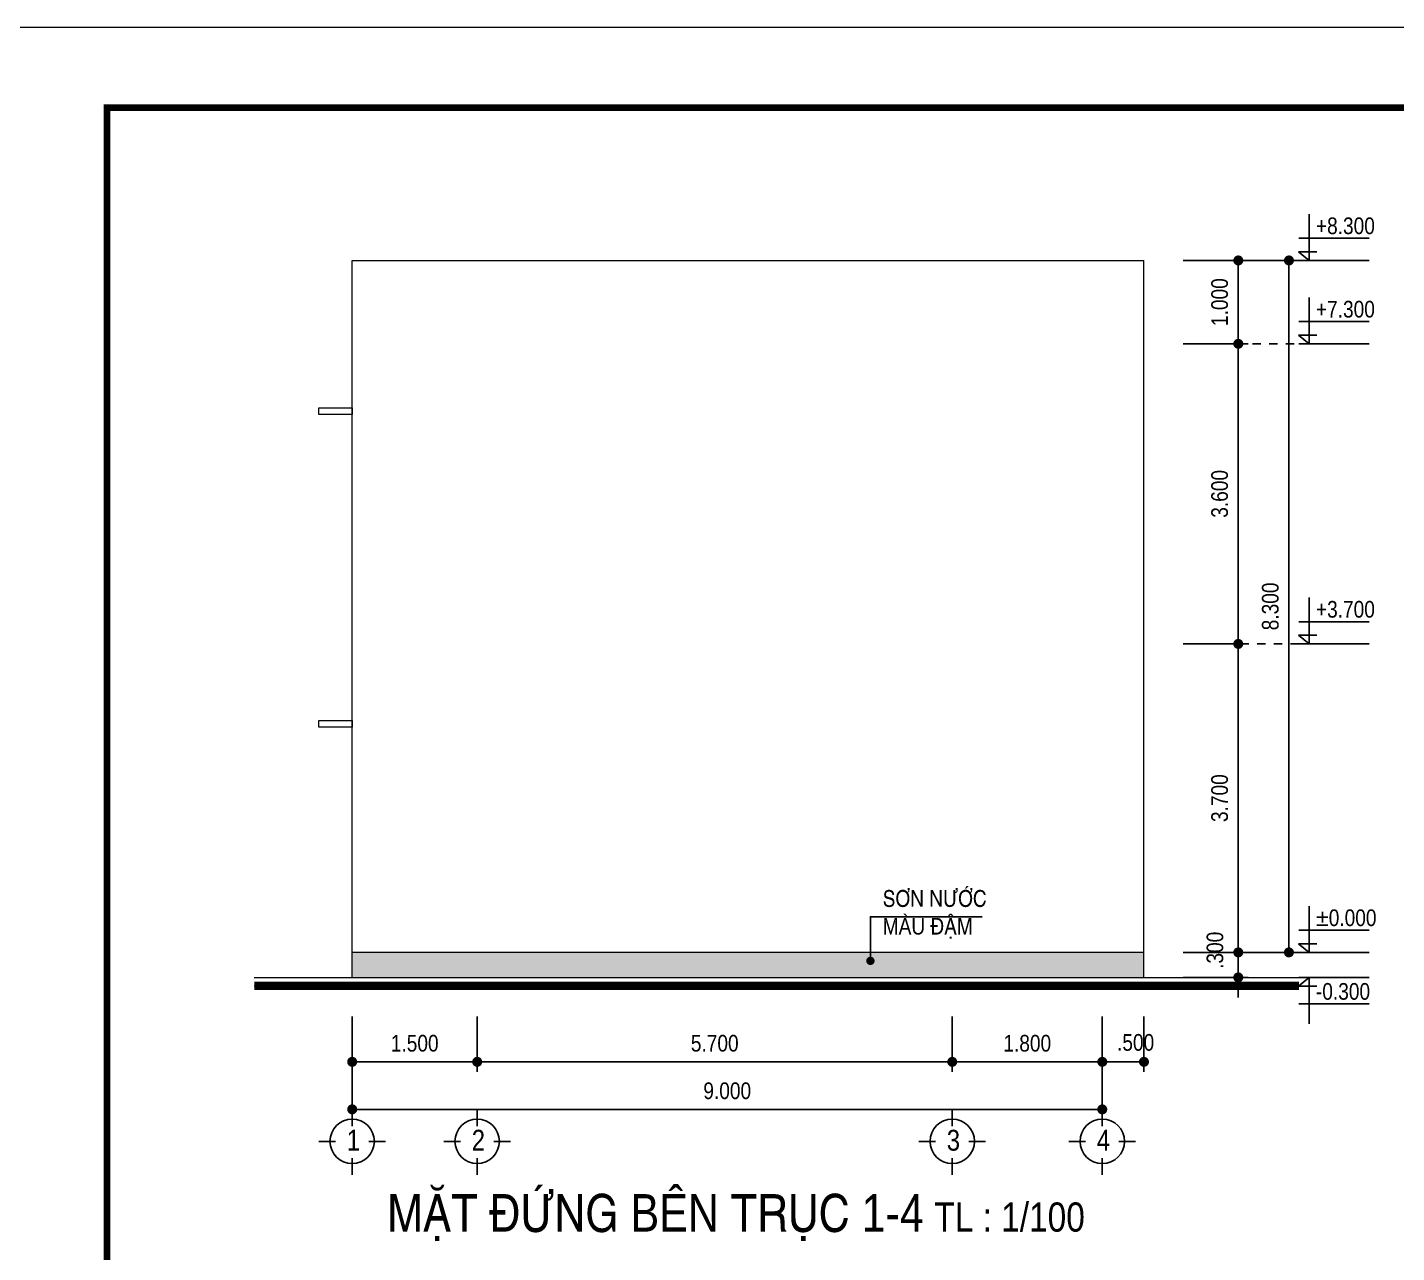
# Model space of a CAD drawing. Header units: millimetres. Extents: x 100 to 288, y -65 to 177.
# Drawn here: x 246.59 to 263.02, y 132.45 to 147.15 of the extents above; entities that cross this region are included whole.
import ezdxf

# ---------------------------------------------------------------- set-up
doc = ezdxf.new("R2010")
doc.units = ezdxf.units.MM
doc.header["$LTSCALE"] = 0.3
doc.header["$MEASUREMENT"] = 0
doc.header["$PDMODE"] = 2
doc.linetypes.add('ACAD_ISO03W100', pattern=[30, 12, -18])
doc.layers.get('0').update_dxf_attribs({"linetype": 'CONTINUOUS', "lineweight": 13})
doc.layers.get('DEFPOINTS').update_dxf_attribs({"linetype": 'CONTINUOUS', "lineweight": 13})
for name, color, linetype in [('CHU', 3, 'CONTINUOUS'), ('HATCH', 8, 'CONTINUOUS'), ('LAYER 1', 1, 'CONTINUOUS'), ('LAYER1', 1, 'CONTINUOUS'), ('LAYER7', 7, 'CONTINUOUS')]:
    doc.layers.add(name, color=color, linetype=linetype)
doc.styles.add('HELVE-KT', font='VHELVCN.TTF')
doc.dimstyles.new('1-100', dxfattribs={"dimtxt": 0.2, "dimasz": 0.12, "dimexe": 0.12, "dimexo": 0.2, "dimgap": 0.12, "dimtad": 1, "dimdec": 3, "dimzin": 4, "dimdsep": 46, "dimtxsty": 'HELVE-KT', "dimblk1": 'DOT', "dimblk2": 'DOT', "dimsah": 1, "dimcen": -0.18, "dimadec": 3, "dimazin": 0, "dimtfac": 1, "dimtdec": 3, "dimtmove": 2, "dimatfit": 3, "dimldrblk": 'DOT', "dimfxl": 0, "dimtolj": 1, "dimtzin": 4, "dimarcsym": 0})

# ---------------------------------------------------------------- blocks, each defined once
blk = doc.blocks.new('_DOT')
at = {"color": 0, "linetype": 'ByBlock'}
blk.add_line((-0.5, 0), (-1, 0), dxfattribs=at)
at = {"color": 0, "linetype": 'ByBlock', "const_width": 0.5}
blk.add_lwpolyline([(-0.25, 0, 1), (0.25, 0, 1)], format="xyb", close=True, dxfattribs=at)
blk = doc.blocks.new('*D467')
at = {"layer": 'DEFPOINTS', "color": 0, "lineweight": -2, "ltscale": 5}
for p in [(250.491, 135.479), (251.991, 135.479), (251.991, 134.737)]:
    blk.add_point(p, dxfattribs=at)
at = {"layer": 'LAYER 1', "color": 0, "lineweight": -2, "ltscale": 5}
for p, q in [((250.491, 135.279), (250.491, 134.617)), ((251.991, 135.279), (251.991, 134.617)), ((250.611, 134.737), (251.871, 134.737))]:
    blk.add_line(p, q, dxfattribs=at)
at = {"layer": 'LAYER 1', "color": 0, "lineweight": -2, "ltscale": 5, "xscale": 0.12, "yscale": 0.12, "zscale": 0.12, "rotation": 180}
blk.add_blockref('_DOT', (250.491, 134.737), dxfattribs=at)
at = {"layer": 'LAYER 1', "color": 0, "lineweight": -2, "ltscale": 5, "xscale": 0.12, "yscale": 0.12, "zscale": 0.12}
blk.add_blockref('_DOT', (251.991, 134.737), dxfattribs=at)
at = {"layer": 'LAYER 1', "color": 0, "ltscale": 5, "insert": (251.241, 134.959), "char_height": 0.2, "attachment_point": 5, "style": 'HELVE-KT'}
blk.add_mtext('\\A1;1.500', dxfattribs=at)
blk = doc.blocks.new('*D468')
at = {"layer": 'DEFPOINTS', "color": 0, "lineweight": -2, "ltscale": 5}
for p in [(251.991, 135.479), (257.691, 135.479), (257.691, 134.737)]:
    blk.add_point(p, dxfattribs=at)
at = {"layer": 'LAYER 1', "color": 0, "lineweight": -2, "ltscale": 5}
for p, q in [((251.991, 135.279), (251.991, 134.617)), ((257.691, 135.279), (257.691, 134.617)), ((252.111, 134.737), (257.571, 134.737))]:
    blk.add_line(p, q, dxfattribs=at)
at = {"layer": 'LAYER 1', "color": 0, "lineweight": -2, "ltscale": 5, "xscale": 0.12, "yscale": 0.12, "zscale": 0.12, "rotation": 180}
blk.add_blockref('_DOT', (251.991, 134.737), dxfattribs=at)
at = {"layer": 'LAYER 1', "color": 0, "lineweight": -2, "ltscale": 5, "xscale": 0.12, "yscale": 0.12, "zscale": 0.12}
blk.add_blockref('_DOT', (257.691, 134.737), dxfattribs=at)
at = {"layer": 'LAYER 1', "color": 0, "ltscale": 5, "insert": (254.841, 134.959), "char_height": 0.2, "attachment_point": 5, "style": 'HELVE-KT'}
blk.add_mtext('\\A1;5.700', dxfattribs=at)
blk = doc.blocks.new('*D469')
at = {"layer": 'DEFPOINTS', "color": 0, "lineweight": -2, "ltscale": 5}
for p in [(257.691, 135.479), (259.491, 135.479), (259.491, 134.737)]:
    blk.add_point(p, dxfattribs=at)
at = {"layer": 'LAYER 1', "color": 0, "lineweight": -2, "ltscale": 5}
for p, q in [((257.691, 135.279), (257.691, 134.617)), ((259.491, 135.279), (259.491, 134.617)), ((257.811, 134.737), (259.371, 134.737))]:
    blk.add_line(p, q, dxfattribs=at)
at = {"layer": 'LAYER 1', "color": 0, "lineweight": -2, "ltscale": 5, "xscale": 0.12, "yscale": 0.12, "zscale": 0.12, "rotation": 180}
blk.add_blockref('_DOT', (257.691, 134.737), dxfattribs=at)
at = {"layer": 'LAYER 1', "color": 0, "lineweight": -2, "ltscale": 5, "xscale": 0.12, "yscale": 0.12, "zscale": 0.12}
blk.add_blockref('_DOT', (259.491, 134.737), dxfattribs=at)
at = {"layer": 'LAYER 1', "color": 0, "ltscale": 5, "insert": (258.591, 134.959), "char_height": 0.2, "attachment_point": 5, "style": 'HELVE-KT'}
blk.add_mtext('\\A1;1.800', dxfattribs=at)
blk = doc.blocks.new('*D470')
at = {"layer": 'DEFPOINTS', "color": 0, "lineweight": -2, "ltscale": 5}
for p in [(250.491, 134.884), (259.491, 134.884), (259.491, 134.167)]:
    blk.add_point(p, dxfattribs=at)
at = {"layer": 'LAYER 1', "color": 0, "lineweight": -2, "ltscale": 5}
for p, q in [((250.491, 134.684), (250.491, 134.047)), ((259.491, 134.684), (259.491, 134.047)), ((250.611, 134.167), (259.371, 134.167))]:
    blk.add_line(p, q, dxfattribs=at)
at = {"layer": 'LAYER 1', "color": 0, "lineweight": -2, "ltscale": 5, "xscale": 0.12, "yscale": 0.12, "zscale": 0.12, "rotation": 180}
blk.add_blockref('_DOT', (250.491, 134.167), dxfattribs=at)
at = {"layer": 'LAYER 1', "color": 0, "lineweight": -2, "ltscale": 5, "xscale": 0.12, "yscale": 0.12, "zscale": 0.12}
blk.add_blockref('_DOT', (259.491, 134.167), dxfattribs=at)
at = {"layer": 'LAYER 1', "color": 0, "ltscale": 5, "insert": (254.991, 134.389), "char_height": 0.2, "attachment_point": 5, "style": 'HELVE-KT'}
blk.add_mtext('\\A1;9.000', dxfattribs=at)
blk = doc.blocks.new('*D471')
at = {"layer": 'DEFPOINTS', "color": 0, "lineweight": -2, "ltscale": 5}
for p in [(259.491, 135.479), (259.991, 135.479), (259.991, 134.737)]:
    blk.add_point(p, dxfattribs=at)
at = {"layer": 'LAYER 1', "color": 0, "lineweight": -2, "ltscale": 5}
for p, q in [((259.491, 135.279), (259.491, 134.617)), ((259.991, 135.279), (259.991, 134.617)), ((259.611, 134.737), (259.871, 134.737))]:
    blk.add_line(p, q, dxfattribs=at)
at = {"layer": 'LAYER 1', "color": 0, "lineweight": -2, "ltscale": 5, "xscale": 0.12, "yscale": 0.12, "zscale": 0.12, "rotation": 180}
blk.add_blockref('_DOT', (259.491, 134.737), dxfattribs=at)
at = {"layer": 'LAYER 1', "color": 0, "lineweight": -2, "ltscale": 5, "xscale": 0.12, "yscale": 0.12, "zscale": 0.12}
blk.add_blockref('_DOT', (259.991, 134.737), dxfattribs=at)
at = {"layer": 'LAYER 1', "color": 0, "ltscale": 5, "insert": (259.891, 134.969), "char_height": 0.2, "attachment_point": 5, "style": 'HELVE-KT'}
blk.add_mtext('\\A1;.500', dxfattribs=at)
blk = doc.blocks.new('*D472')
at = {"layer": 'DEFPOINTS', "color": 0, "lineweight": -2, "ltscale": 5}
for p in [(260.261, 136.05), (261.123, 136.05), (260.261, 135.75)]:
    blk.add_point(p, dxfattribs=at)
at = {"layer": 'LAYER 1', "color": 0, "lineweight": -2, "ltscale": 5}
for p, q in [((261.123, 136.17), (261.123, 136.29)), ((260.461, 136.05), (261.243, 136.05)), ((261.123, 135.75), (261.123, 136.05)), ((260.461, 135.75), (261.243, 135.75)), ((261.123, 135.63), (261.123, 135.51))]:
    blk.add_line(p, q, dxfattribs=at)
at = {"layer": 'LAYER 1', "color": 0, "lineweight": -2, "ltscale": 5, "xscale": 0.12, "yscale": 0.12, "zscale": 0.12}
for p, rotation in [((261.123, 136.05), 270), ((261.123, 135.75), 90)]:
    blk.add_blockref('_DOT', p, dxfattribs=dict(at, rotation=rotation))
at = {"layer": 'LAYER 1', "color": 0, "ltscale": 5, "insert": (260.844, 136.075), "char_height": 0.2, "attachment_point": 5, "rotation": 90, "style": 'HELVE-KT'}
blk.add_mtext('\\A1;.300', dxfattribs=at)
blk = doc.blocks.new('*D473')
at = {"layer": 'DEFPOINTS', "color": 0, "lineweight": -2, "ltscale": 5}
for p in [(260.261, 139.75), (261.123, 139.75), (260.261, 136.05)]:
    blk.add_point(p, dxfattribs=at)
at = {"layer": 'LAYER 1', "color": 0, "lineweight": -2, "ltscale": 5}
for p, q in [((260.461, 139.75), (261.243, 139.75)), ((261.123, 136.17), (261.123, 139.63)), ((260.461, 136.05), (261.243, 136.05))]:
    blk.add_line(p, q, dxfattribs=at)
at = {"layer": 'LAYER 1', "color": 0, "lineweight": -2, "ltscale": 5, "xscale": 0.12, "yscale": 0.12, "zscale": 0.12}
for p, rotation in [((261.123, 139.75), 90), ((261.123, 136.05), 270)]:
    blk.add_blockref('_DOT', p, dxfattribs=dict(at, rotation=rotation))
at = {"layer": 'LAYER 1', "color": 0, "ltscale": 5, "insert": (260.9, 137.9), "char_height": 0.2, "attachment_point": 5, "rotation": 90, "style": 'HELVE-KT'}
blk.add_mtext('\\A1;3.700', dxfattribs=at)
blk = doc.blocks.new('*D474')
at = {"layer": 'DEFPOINTS', "color": 0, "lineweight": -2, "ltscale": 5}
for p in [(260.261, 143.35), (261.123, 143.35), (260.261, 139.75)]:
    blk.add_point(p, dxfattribs=at)
at = {"layer": 'LAYER 1', "color": 0, "lineweight": -2, "ltscale": 5}
for p, q in [((260.461, 143.35), (261.243, 143.35)), ((261.123, 139.87), (261.123, 143.23)), ((260.461, 139.75), (261.243, 139.75))]:
    blk.add_line(p, q, dxfattribs=at)
at = {"layer": 'LAYER 1', "color": 0, "lineweight": -2, "ltscale": 5, "xscale": 0.12, "yscale": 0.12, "zscale": 0.12}
for p, rotation in [((261.123, 143.35), 90), ((261.123, 139.75), 270)]:
    blk.add_blockref('_DOT', p, dxfattribs=dict(at, rotation=rotation))
at = {"layer": 'LAYER 1', "color": 0, "ltscale": 5, "insert": (260.9, 141.55), "char_height": 0.2, "attachment_point": 5, "rotation": 90, "style": 'HELVE-KT'}
blk.add_mtext('\\A1;3.600', dxfattribs=at)
blk = doc.blocks.new('*D475')
at = {"layer": 'DEFPOINTS', "color": 0, "lineweight": -2, "ltscale": 5}
for p in [(260.261, 144.35), (261.123, 144.35), (260.261, 143.35)]:
    blk.add_point(p, dxfattribs=at)
at = {"layer": 'LAYER 1', "color": 0, "lineweight": -2, "ltscale": 5}
for p, q in [((260.461, 144.35), (261.243, 144.35)), ((261.123, 143.47), (261.123, 144.23)), ((260.461, 143.35), (261.243, 143.35))]:
    blk.add_line(p, q, dxfattribs=at)
at = {"layer": 'LAYER 1', "color": 0, "lineweight": -2, "ltscale": 5, "xscale": 0.12, "yscale": 0.12, "zscale": 0.12}
for p, rotation in [((261.123, 144.35), 90), ((261.123, 143.35), 270)]:
    blk.add_blockref('_DOT', p, dxfattribs=dict(at, rotation=rotation))
at = {"layer": 'LAYER 1', "color": 0, "ltscale": 5, "insert": (260.9, 143.85), "char_height": 0.2, "attachment_point": 5, "rotation": 90, "style": 'HELVE-KT'}
blk.add_mtext('\\A1;1.000', dxfattribs=at)
blk = doc.blocks.new('*D476')
at = {"layer": 'DEFPOINTS', "color": 0, "lineweight": -2, "ltscale": 5}
for p in [(260.946, 144.35), (261.731, 144.35), (260.946, 136.05)]:
    blk.add_point(p, dxfattribs=at)
at = {"layer": 'LAYER 1', "color": 0, "lineweight": -2, "ltscale": 5}
for p, q in [((261.146, 144.35), (261.851, 144.35)), ((261.731, 136.17), (261.731, 144.23)), ((261.146, 136.05), (261.851, 136.05))]:
    blk.add_line(p, q, dxfattribs=at)
at = {"layer": 'LAYER 1', "color": 0, "lineweight": -2, "ltscale": 5, "xscale": 0.12, "yscale": 0.12, "zscale": 0.12}
for p, rotation in [((261.731, 144.35), 90), ((261.731, 136.05), 270)]:
    blk.add_blockref('_DOT', p, dxfattribs=dict(at, rotation=rotation))
at = {"layer": 'LAYER 1', "color": 0, "ltscale": 5, "insert": (261.508, 140.2), "char_height": 0.2, "attachment_point": 5, "rotation": 90, "style": 'HELVE-KT'}
blk.add_mtext('\\A1;8.300', dxfattribs=at)

msp = doc.modelspace()

# ---------------------------------------------------------------- hatches: boundary and pattern name
at = {"layer": 'HATCH', "lineweight": -2, "ltscale": 0.08}
h = msp.add_hatch(dxfattribs=at)
h.set_pattern_fill('AR-SAND', color=256, scale=0.06, style=0)
h.set_pattern_definition([(37.5, (250.49066, 135.75031), (-0.0037796, 0.1156094), [0, -0.0912, 0, -0.102, 0, -0.0975]), (7.5, (250.49066, 135.7503), (0.1061866, 0.1693288), [0, -0.0492, 0, -0.0822, 0, -0.0315]), (327.5, (250.41686, 135.75031), (0.1868485, 0.0003395), [0, -0.03, 0, -0.108, 0, -0.141]), (317.5, (250.41686, 135.7503), (0.1803676, 0.0526605), [0, -0.015, 0, -0.0708, 0, -0.081])])
h.paths.add_polyline_path([(251.99066, 136.05031), (250.49066, 136.05031), (250.49066, 135.75031), (251.99066, 135.75031)])
h.paths.add_polyline_path([(257.69066, 136.05031), (251.99066, 136.05031), (251.99066, 135.75031), (257.69066, 135.75031)])
h.paths.add_polyline_path([(259.99066, 136.05031), (257.69066, 136.05031), (257.69066, 135.75031), (259.99066, 135.75031)])

# ---------------------------------------------------------------- linework, layer by layer
at = {"ltscale": 5}
for p, q in [((249.31653, 135.75031), (261.85052, 135.75031)), ((249.31653, 135.65031), (261.85052, 135.65031))]:
    msp.add_line(p, q, dxfattribs=at)
for points in [[(250.49066, 135.75031), (250.49066, 144.35031)], [(250.49066, 144.35031), (259.99066, 144.35031)], [(259.99066, 135.75031), (259.99066, 144.35031)], [(250.39066, 142.50031), (250.09066, 142.50031), (250.09066, 142.58031), (250.49066, 142.58031), (250.49066, 142.50031), (250.39066, 142.50031)], [(250.39066, 138.75031), (250.09066, 138.75031), (250.09066, 138.83031), (250.49066, 138.83031), (250.49066, 138.75031), (250.39066, 138.75031)], [(259.99066, 136.05031), (250.49066, 136.05031)]]:
    msp.add_lwpolyline(points, dxfattribs=at)
at = {"ltscale": 5, "const_width": 0.1}
msp.add_lwpolyline([(249.31653, 135.65031), (261.85052, 135.65031)], dxfattribs=at)
at = {"layer": 'CHU'}
for points in [[(250.49066, 134.16677), (250.49066, 133.96677)], [(251.99066, 134.16677), (251.99066, 133.96677)], [(257.69066, 134.16677), (257.69066, 133.96677)], [(259.49066, 134.16677), (259.49066, 133.96677)], [(250.29066, 133.78344), (250.09066, 133.78344)], [(250.69066, 133.78344), (250.89066, 133.78344)], [(251.79066, 133.78344), (251.59066, 133.78344)], [(252.19066, 133.78344), (252.39066, 133.78344)], [(257.49066, 133.78344), (257.29066, 133.78344)], [(257.89066, 133.78344), (258.09066, 133.78344)], [(259.29066, 133.78344), (259.09066, 133.78344)], [(259.69066, 133.78344), (259.89066, 133.78344)], [(250.49066, 133.58344), (250.49066, 133.38344)], [(251.99066, 133.58344), (251.99066, 133.38344)], [(257.69066, 133.58344), (257.69066, 133.38344)], [(259.49066, 133.58344), (259.49066, 133.38344)]]:
    msp.add_lwpolyline(points, dxfattribs=at)
for centre in [(250.49066, 133.78344), (251.99066, 133.78344), (257.69066, 133.78344), (259.49066, 133.78344)]:
    msp.add_circle(centre, 0.26667, dxfattribs=at)
at = {"layer": 'DEFPOINTS', "linetype": 'Continuous', "ltscale": 0.08}
msp.add_lwpolyline([(245.74885, 117.44536), (287.74885, 117.44536), (287.74885, 147.14536), (245.74885, 147.14536)], close=True, dxfattribs=at)
at = {"layer": 'HATCH', "lineweight": -2, "ltscale": 0.08}
msp.add_lwpolyline([(256.70877, 135.94826), (256.70877, 136.47665), (258.04855, 136.47665)], dxfattribs=at)
at = {"layer": 'LAYER 1', "linetype": 'ACAD_ISO03W100', "ltscale": 0.01}
for points in [[(261.7952, 143.35031), (261.18727, 143.35031)], [(261.85052, 139.75031), (261.24259, 139.75031)]]:
    msp.add_lwpolyline(points, dxfattribs=at)
at = {"layer": 'LAYER 1', "lineweight": -2, "ltscale": 0.08, "const_width": 0.05}
msp.add_lwpolyline([(256.68377, 135.94826, 1), (256.73377, 135.94826, 1)], format="xyb", close=True, dxfattribs=at)
at = {"layer": 'LAYER1', "linetype": 'Continuous', "ltscale": 0.05}
for points in [[(261.97155, 144.90592), (261.97155, 144.35031)], [(261.85052, 144.61598), (262.69419, 144.61598)], [(261.84364, 144.45388), (262.06668, 144.45388)], [(261.97155, 144.35031), (261.84364, 144.45388)], [(261.85052, 144.35031), (262.69419, 144.35031)], [(261.97155, 143.90592), (261.97155, 143.35031)], [(261.85052, 143.61598), (262.69419, 143.61598)], [(261.84364, 143.45388), (262.06668, 143.45388)], [(261.97155, 143.35031), (261.84364, 143.45388)], [(261.85052, 143.35031), (262.69419, 143.35031)], [(261.97155, 140.30592), (261.97155, 139.75031)], [(261.85052, 140.01598), (262.69419, 140.01598)], [(261.84364, 139.85388), (262.06668, 139.85388)], [(261.97155, 139.75031), (261.84364, 139.85388)], [(261.85052, 139.75031), (262.69419, 139.75031)], [(261.97155, 136.60592), (261.97155, 136.05031)], [(261.85052, 136.31598), (262.69419, 136.31598)], [(261.84364, 136.15388), (262.06668, 136.15388)], [(261.97155, 136.05031), (261.84364, 136.15388)], [(261.85052, 136.05031), (262.69419, 136.05031)], [(261.97155, 135.75031), (261.84364, 135.64673)], [(261.85052, 135.75031), (262.69419, 135.75031)], [(261.97155, 135.19469), (261.97155, 135.75031)], [(261.84364, 135.64673), (262.06668, 135.64673)], [(261.85052, 135.43261), (262.69419, 135.43261)]]:
    msp.add_lwpolyline(points, dxfattribs=at)
at = {"layer": 'LAYER7', "linetype": 'Continuous', "const_width": 0.08}
msp.add_lwpolyline([(286.74885, 146.18282), (247.54885, 146.18282), (247.54885, 118.40791), (286.74885, 118.40791)], close=True, dxfattribs=at)

# ---------------------------------------------------------------- texts
at = {"layer": 'LAYER 1', "linetype": 'Continuous', "ltscale": 0.4, "insert": (250.91071, 133.15042), "char_height": 0.2, "width": 10.8090428, "attachment_point": 1, "style": 'HELVE-KT'}
msp.add_mtext('{\\H2.25x;MAËT ÑÖÙNG BEÂN TRUÏC 1-4}  {\\H1.75x;TL : 1/100}', dxfattribs=at)
at = {"layer": 'LAYER1', "linetype": 'Continuous', "ltscale": 0.05, "attachment_point": 1, "style": 'HELVE-KT'}
for s, insert, char_height, width in [('+8.300', (262.05477, 144.86542), 0.2, 15.1845217), ('+7.300', (262.05477, 143.86542), 0.2, 15.1845217), ('+3.700', (262.05477, 140.26542), 0.2, 15.1845217), ('SÔN NÖÔÙC \\PMAØU ÑAÄM', (256.85672, 136.79706), 0.2, 17.4622), ('±0.000', (262.05477, 136.56542), 0.2, 15.1845217), ('-0.300', (262.05477, 135.68205), 0.2, 15.1845217), ('1', (250.42548, 133.92198), 0.25, 13.0973333), ('2', (251.92548, 133.92198), 0.25, 13.0973333), ('3', (257.62548, 133.92198), 0.25, 13.0973333), ('4', (259.42548, 133.92198), 0.25, 13.0973333)]:
    msp.add_mtext(s, dxfattribs=dict(at, insert=insert, char_height=char_height, width=width))

# ---------------------------------------------------------------- dimensions: what is measured, and where the dimension line sits
at = {"layer": 'LAYER 1', "ltscale": 5}
for base, p1, p2, angle, picture, middle in [((261.12259, 144.35031), (260.26078, 143.35031), (260.26078, 144.35031), 90, '*D475', (260.90046, 143.85031)), ((261.73052, 144.35031), (260.94576, 136.05031), (260.94576, 144.35031), 90, '*D476', (261.50839, 140.20031)), ((261.12259, 143.35031), (260.26078, 139.75031), (260.26078, 143.35031), 90, '*D474', (260.90046, 141.55031)), ((261.12259, 139.75031), (260.26078, 136.05031), (260.26078, 139.75031), 90, '*D473', (260.90046, 137.90031)), ((251.99066, 134.73651), (250.49066, 135.47878), (251.99066, 135.47878), 180, '*D467', (251.24066, 134.95864)), ((257.69066, 134.73651), (251.99066, 135.47878), (257.69066, 135.47878), 180, '*D468', (254.84066, 134.95864)), ((259.49066, 134.73651), (257.69066, 135.47878), (259.49066, 135.47878), 180, '*D469', (258.59066, 134.95864)), ((259.49066, 134.16677), (250.49066, 134.88417), (259.49066, 134.88417), 180, '*D470', (254.99066, 134.38891))]:
    dim = msp.add_linear_dim(base=base, p1=p1, p2=p2, angle=angle, dimstyle='1-100', dxfattribs=at)
    dim.commit()
    dim.dimension.update_dxf_attribs({"geometry": picture, "text_midpoint": middle})
dim = msp.add_linear_dim(base=(261.12259, 136.05031), p1=(260.26078, 135.75031), p2=(260.26078, 136.05031), angle=90, dimstyle='1-100', dxfattribs=at)
dim.commit()
dim.dimension.update_dxf_attribs({"geometry": '*D472', "text_midpoint": (260.84363, 136.07548), "dimtype": 160})
dim = msp.add_linear_dim(base=(259.99066, 134.73651), p1=(259.49066, 135.47878), p2=(259.99066, 135.47878), dimstyle='1-100', dxfattribs=at)
dim.commit()
dim.dimension.update_dxf_attribs({"geometry": '*D471', "text_midpoint": (259.89118, 134.96864), "dimtype": 160})

doc.saveas('drawing.dxf')
